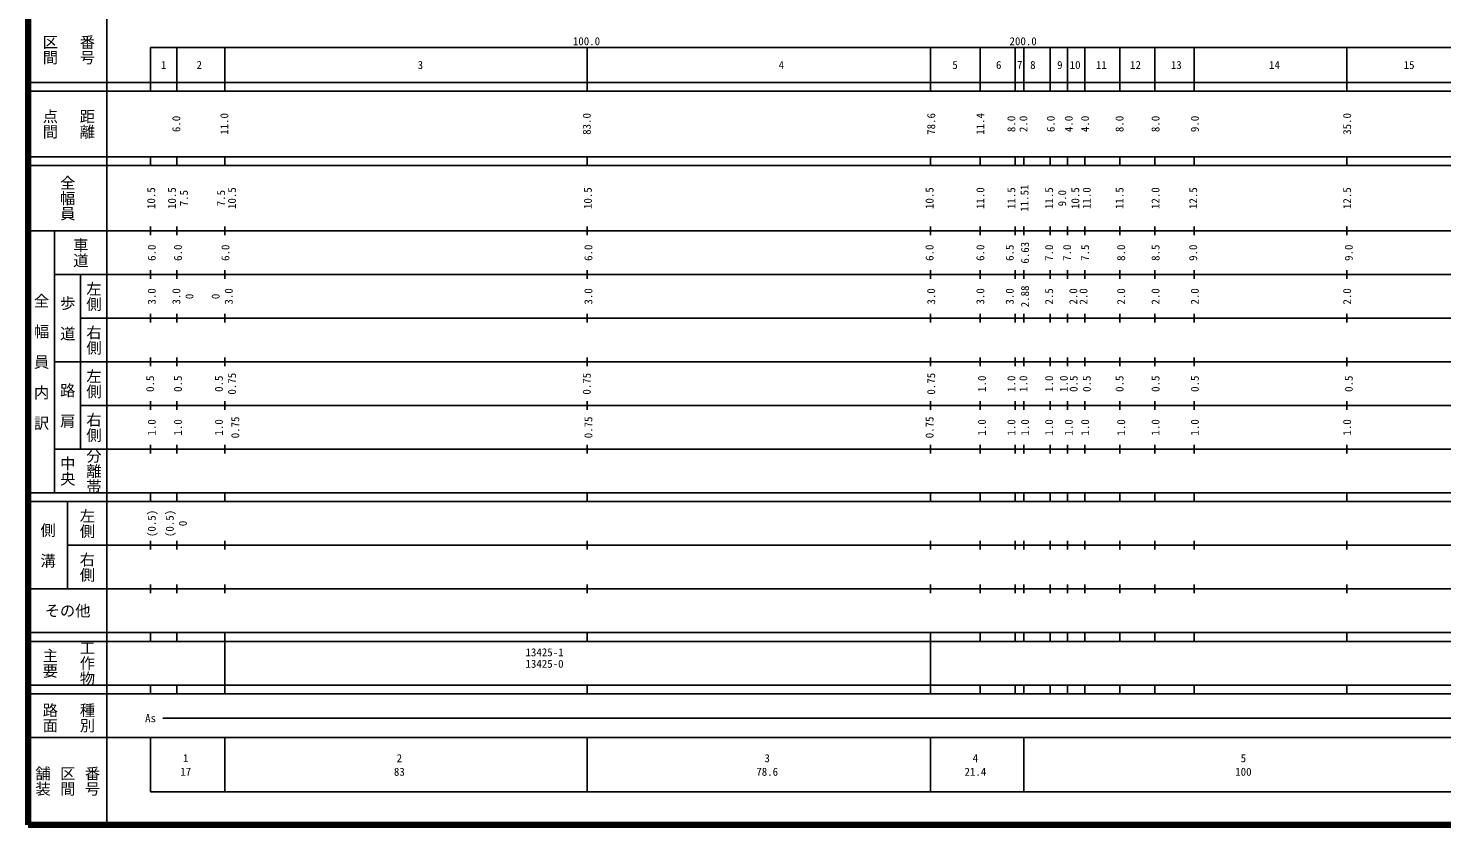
# Model space of a CAD drawing. Units: millimetres on the paper. Extents: x 40 to 680, y 20 to 380.
# Drawn here: x 40 to 363.7, y 20 to 202.4 of the extents above; entities that cross this region are included whole.
import ezdxf
from ezdxf.enums import TextEntityAlignment as Align

# ---------------------------------------------------------------- set-up
doc = ezdxf.new("R2010")
doc.units = ezdxf.units.MM
doc.layers.add('M-TTL', color=2, linetype='Continuous', lineweight=140)
doc.layers.add('M-TTL-BAND', color=7, linetype='Continuous', lineweight=25)
doc.styles.add('@ＭＳ ゴシック', font='')
doc.styles.add('ＭＳ ゴシック', font='')
doc.styles.get('@ＭＳ ゴシック').set_extended_font_data('@MS Gothic')
doc.styles.get('ＭＳ ゴシック').set_extended_font_data('MS Gothic')

msp = doc.modelspace()

# ---------------------------------------------------------------- linework, layer by layer
at = {"layer": 'M-TTL'}
for p, q in [((40, 380), (40, 20)), ((40, 20), (680, 20))]:
    msp.add_line(p, q, dxfattribs=at)
at = {"layer": 'M-TTL-BAND'}
for p, q in [((58, 370), (58, 20)), ((68, 198), (579, 198)), ((68, 198), (68, 188)), ((74, 188), (74, 198)), ((85, 188), (85, 198)), ((168, 198), (168, 188)), ((246.6, 188), (246.6, 198)), ((258, 188), (258, 198)), ((266, 188), (266, 198)), ((268, 198), (268, 188)), ((274, 188), (274, 198)), ((278, 188), (278, 198)), ((282, 188), (282, 198)), ((290, 188), (290, 198)), ((298, 188), (298, 198)), ((307, 188), (307, 198)), ((342, 188), (342, 198)), ((40, 190), (579, 190)), ((40, 188), (579, 188)), ((40, 173), (579, 173)), ((68, 171), (68, 173)), ((68, 171), (68, 173)), ((74, 171), (74, 173)), ((85, 171), (85, 173)), ((168, 171), (168, 173)), ((168, 171), (168, 173)), ((246.6, 171), (246.6, 173)), ((258, 171), (258, 173)), ((266, 171), (266, 173)), ((268, 171), (268, 173)), ((268, 171), (268, 173)), ((274, 171), (274, 173)), ((278, 171), (278, 173)), ((282, 171), (282, 173)), ((290, 171), (290, 173)), ((298, 171), (298, 173)), ((307, 171), (307, 173)), ((342, 171), (342, 173)), ((40, 171), (579, 171)), ((40, 156), (579, 156)), ((46, 96), (46, 156)), ((68, 155), (68, 157)), ((68, 155), (68, 157)), ((74, 155), (74, 157)), ((85, 155), (85, 157)), ((168, 155), (168, 157)), ((168, 155), (168, 157)), ((246.6, 155), (246.6, 157)), ((258, 155), (258, 157)), ((266, 155), (266, 157)), ((268, 155), (268, 157)), ((268, 155), (268, 157)), ((274, 155), (274, 157)), ((278, 155), (278, 157)), ((282, 155), (282, 157)), ((290, 155), (290, 157)), ((298, 155), (298, 157)), ((307, 155), (307, 157)), ((342, 155), (342, 157)), ((46, 146), (579, 146)), ((52, 146), (52, 106)), ((68, 145), (68, 147)), ((68, 145), (68, 147)), ((74, 145), (74, 147)), ((85, 145), (85, 147)), ((168, 145), (168, 147)), ((168, 145), (168, 147)), ((246.6, 145), (246.6, 147)), ((258, 145), (258, 147)), ((266, 145), (266, 147)), ((268, 145), (268, 147)), ((268, 145), (268, 147)), ((274, 145), (274, 147)), ((278, 145), (278, 147)), ((282, 145), (282, 147)), ((290, 145), (290, 147)), ((298, 145), (298, 147)), ((307, 145), (307, 147)), ((342, 145), (342, 147)), ((52, 136), (579, 136)), ((68, 135), (68, 137)), ((68, 135), (68, 137)), ((74, 135), (74, 137)), ((85, 135), (85, 137)), ((168, 135), (168, 137)), ((168, 135), (168, 137)), ((246.6, 135), (246.6, 137)), ((258, 135), (258, 137)), ((266, 135), (266, 137)), ((268, 135), (268, 137)), ((268, 135), (268, 137)), ((274, 135), (274, 137)), ((278, 135), (278, 137)), ((282, 135), (282, 137)), ((290, 135), (290, 137)), ((298, 135), (298, 137)), ((307, 135), (307, 137)), ((342, 135), (342, 137)), ((68, 125), (68, 127)), ((68, 125), (68, 127)), ((74, 125), (74, 127)), ((85, 125), (85, 127)), ((168, 125), (168, 127)), ((168, 125), (168, 127)), ((246.6, 125), (246.6, 127)), ((258, 125), (258, 127)), ((266, 125), (266, 127)), ((268, 125), (268, 127)), ((268, 125), (268, 127)), ((274, 125), (274, 127)), ((278, 125), (278, 127)), ((282, 125), (282, 127)), ((290, 125), (290, 127)), ((298, 125), (298, 127)), ((307, 125), (307, 127)), ((342, 125), (342, 127)), ((46, 126), (579, 126)), ((68, 115), (68, 117)), ((68, 115), (68, 117)), ((74, 115), (74, 117)), ((85, 115), (85, 117)), ((168, 115), (168, 117)), ((168, 115), (168, 117)), ((246.6, 115), (246.6, 117)), ((258, 115), (258, 117)), ((266, 115), (266, 117)), ((268, 115), (268, 117)), ((268, 115), (268, 117)), ((274, 115), (274, 117)), ((278, 115), (278, 117)), ((282, 115), (282, 117)), ((290, 115), (290, 117)), ((298, 115), (298, 117)), ((307, 115), (307, 117)), ((342, 115), (342, 117)), ((52, 116), (579, 116)), ((68, 105), (68, 107)), ((68, 105), (68, 107)), ((74, 105), (74, 107)), ((85, 105), (85, 107)), ((168, 105), (168, 107)), ((168, 105), (168, 107)), ((246.6, 105), (246.6, 107)), ((258, 105), (258, 107)), ((266, 105), (266, 107)), ((268, 105), (268, 107)), ((268, 105), (268, 107)), ((274, 105), (274, 107)), ((278, 105), (278, 107)), ((282, 105), (282, 107)), ((290, 105), (290, 107)), ((298, 105), (298, 107)), ((307, 105), (307, 107)), ((342, 105), (342, 107)), ((46, 106), (579, 106)), ((40, 96), (579, 96)), ((40, 94), (579, 94)), ((49, 94), (49, 74)), ((68, 94), (68, 96)), ((68, 94), (68, 96)), ((74, 94), (74, 96)), ((85, 94), (85, 96)), ((168, 94), (168, 96)), ((168, 94), (168, 96)), ((246.6, 94), (246.6, 96)), ((258, 94), (258, 96)), ((266, 94), (266, 96)), ((268, 94), (268, 96)), ((268, 94), (268, 96)), ((274, 94), (274, 96)), ((278, 94), (278, 96)), ((282, 94), (282, 96)), ((290, 94), (290, 96)), ((298, 94), (298, 96)), ((307, 94), (307, 96)), ((342, 94), (342, 96)), ((68, 83), (68, 85)), ((68, 83), (68, 85)), ((74, 83), (74, 85)), ((85, 83), (85, 85)), ((168, 83), (168, 85)), ((168, 83), (168, 85)), ((246.6, 83), (246.6, 85)), ((258, 83), (258, 85)), ((266, 83), (266, 85)), ((268, 83), (268, 85)), ((268, 83), (268, 85)), ((274, 83), (274, 85)), ((278, 83), (278, 85)), ((282, 83), (282, 85)), ((290, 83), (290, 85)), ((298, 83), (298, 85)), ((307, 83), (307, 85)), ((342, 83), (342, 85)), ((49, 84), (579, 84)), ((68, 73), (68, 75)), ((68, 73), (68, 75)), ((74, 73), (74, 75)), ((85, 73), (85, 75)), ((168, 73), (168, 75)), ((168, 73), (168, 75)), ((246.6, 73), (246.6, 75)), ((258, 73), (258, 75)), ((266, 73), (266, 75)), ((268, 73), (268, 75)), ((268, 73), (268, 75)), ((274, 73), (274, 75)), ((278, 73), (278, 75)), ((282, 73), (282, 75)), ((290, 73), (290, 75)), ((298, 73), (298, 75)), ((307, 73), (307, 75)), ((342, 73), (342, 75)), ((40, 74), (579, 74)), ((40, 64), (579, 64)), ((40, 62), (579, 62)), ((68, 62), (68, 64)), ((68, 62), (68, 64)), ((74, 62), (74, 64)), ((85, 52), (85, 64)), ((168, 62), (168, 64)), ((168, 62), (168, 64)), ((246.6, 52), (246.6, 64)), ((258, 62), (258, 64)), ((266, 62), (266, 64)), ((268, 62), (268, 64)), ((268, 62), (268, 64)), ((274, 62), (274, 64)), ((278, 62), (278, 64)), ((282, 62), (282, 64)), ((290, 62), (290, 64)), ((298, 62), (298, 64)), ((307, 62), (307, 64)), ((342, 62), (342, 64)), ((40, 52), (579, 52)), ((68, 50), (68, 52)), ((68, 50), (68, 52)), ((74, 50), (74, 52)), ((85, 50), (85, 52)), ((168, 50), (168, 52)), ((168, 50), (168, 52)), ((246.6, 50), (246.6, 52)), ((258, 50), (258, 52)), ((266, 50), (266, 52)), ((268, 50), (268, 52)), ((268, 50), (268, 52)), ((274, 50), (274, 52)), ((278, 50), (278, 52)), ((282, 50), (282, 52)), ((290, 50), (290, 52)), ((298, 50), (298, 52)), ((307, 50), (307, 52)), ((342, 50), (342, 52)), ((40, 50), (579, 50)), ((70.805, 44.406), (553.666, 44.406)), ((40, 40), (579, 40)), ((68, 40), (68, 27.5)), ((85, 40), (85, 27.5)), ((168, 40), (168, 27.5)), ((246.6, 40), (246.6, 27.5)), ((268, 40), (268, 27.5)), ((68, 27.5), (579, 27.5))]:
    msp.add_line(p, q, dxfattribs=at)

# ---------------------------------------------------------------- texts
for s, height, rotation, style, p in [('番号', 2.566, 270, '@ＭＳ ゴシック', (53.5, 197.5)), ('区間', 2.566, 270, '@ＭＳ ゴシック', (45, 197.5)), ('点間', 2.566, 270, '@ＭＳ ゴシック', (45, 180.5)), ('距離', 2.566, 270, '@ＭＳ ゴシック', (53.5, 180.5)), ('6.0', 1.833, 90, 'ＭＳ ゴシック', (73.898, 180.5)), ('11.0', 1.833, 90, 'ＭＳ ゴシック', (84.898, 180.5)), ('83.0', 1.833, 90, 'ＭＳ ゴシック', (167.898, 180.5)), ('78.6', 1.833, 90, 'ＭＳ ゴシック', (246.779, 180.5)), ('11.4', 1.833, 90, 'ＭＳ ゴシック', (258.03, 180.5)), ('8.0', 1.833, 90, 'ＭＳ ゴシック', (265.141, 180.5)), ('2.0', 1.833, 90, 'ＭＳ ゴシック', (267.898, 180.5)), ('6.0', 1.833, 90, 'ＭＳ ゴシック', (274.155, 180.5)), ('4.0', 1.833, 90, 'ＭＳ ゴシック', (278.28, 180.5)), ('4.0', 1.833, 90, 'ＭＳ ゴシック', (282.031, 180.5)), ('8.0', 1.833, 90, 'ＭＳ ゴシック', (289.906, 180.5)), ('8.0', 1.833, 90, 'ＭＳ ゴシック', (298.156, 180.5)), ('9.0', 1.833, 90, 'ＭＳ ゴシック', (307.157, 180.5)), ('35.0', 1.833, 90, 'ＭＳ ゴシック', (342.033, 180.5)), ('全幅員', 2.566, 270, '@ＭＳ ゴシック', (49, 163.5)), ('10.5', 1.833, 90, 'ＭＳ ゴシック', (68.148, 163.5)), ('10.5', 1.833, 90, 'ＭＳ ゴシック', (72.898, 163.5)), ('7.5', 1.833, 90, 'ＭＳ ゴシック', (75.648, 163.5)), ('7.5', 1.833, 90, 'ＭＳ ゴシック', (84.148, 163.5)), ('10.5', 1.833, 90, 'ＭＳ ゴシック', (86.649, 163.5)), ('10.5', 1.833, 90, 'ＭＳ ゴシック', (168.148, 163.5)), ('10.5', 1.833, 90, 'ＭＳ ゴシック', (246.404, 163.5)), ('11.0', 1.833, 90, 'ＭＳ ゴシック', (258.03, 163.5)), ('11.5', 1.833, 90, 'ＭＳ ゴシック', (265.141, 163.5)), ('11.51', 1.833, 90, 'ＭＳ ゴシック', (268.148, 163.5)), ('11.5', 1.833, 90, 'ＭＳ ゴシック', (273.78, 163.5)), ('9.0', 1.833, 90, 'ＭＳ ゴシック', (276.78, 163.5)), ('10.5', 1.833, 90, 'ＭＳ ゴシック', (279.781, 163.5)), ('11.0', 1.833, 90, 'ＭＳ ゴシック', (282.406, 163.5)), ('11.5', 1.833, 90, 'ＭＳ ゴシック', (289.906, 163.5)), ('12.0', 1.833, 90, 'ＭＳ ゴシック', (298.156, 163.5)), ('12.5', 1.833, 90, 'ＭＳ ゴシック', (306.782, 163.5)), ('12.5', 1.833, 90, 'ＭＳ ゴシック', (342.033, 163.5)), ('車道', 2.566, 270, '@ＭＳ ゴシック', (52, 151)), ('6.0', 1.833, 90, 'ＭＳ ゴシック', (68.273, 151)), ('6.0', 1.833, 90, 'ＭＳ ゴシック', (74.273, 151)), ('6.0', 1.833, 90, 'ＭＳ ゴシック', (85.148, 151)), ('6.0', 1.833, 90, 'ＭＳ ゴシック', (168.273, 151)), ('6.0', 1.833, 90, 'ＭＳ ゴシック', (246.404, 151)), ('6.0', 1.833, 90, 'ＭＳ ゴシック', (258.03, 151)), ('6.5', 1.833, 90, 'ＭＳ ゴシック', (264.766, 151)), ('6.63', 1.833, 90, 'ＭＳ ゴシック', (268.273, 151)), ('7.0', 1.833, 90, 'ＭＳ ゴシック', (273.78, 151)), ('7.0', 1.833, 90, 'ＭＳ ゴシック', (277.905, 151)), ('7.5', 1.833, 90, 'ＭＳ ゴシック', (282.031, 151)), ('8.0', 1.833, 90, 'ＭＳ ゴシック', (290.281, 151)), ('8.5', 1.833, 90, 'ＭＳ ゴシック', (298.156, 151)), ('9.0', 1.833, 90, 'ＭＳ ゴシック', (306.782, 151)), ('9.0', 1.833, 90, 'ＭＳ ゴシック', (342.408, 151)), ('左側', 2.566, 270, '@ＭＳ ゴシック', (55, 141)), ('3.0', 1.833, 90, 'ＭＳ ゴシック', (68.273, 141)), ('3.0', 1.833, 90, 'ＭＳ ゴシック', (73.898, 141)), ('3.0', 1.833, 90, 'ＭＳ ゴシック', (85.898, 141)), ('3.0', 1.833, 90, 'ＭＳ ゴシック', (168.273, 141)), ('3.0', 1.833, 90, 'ＭＳ ゴシック', (246.779, 141)), ('3.0', 1.833, 90, 'ＭＳ ゴシック', (258.03, 141)), ('3.0', 1.833, 90, 'ＭＳ ゴシック', (264.766, 141)), ('2.88', 1.833, 90, 'ＭＳ ゴシック', (268.273, 141)), ('2.5', 1.833, 90, 'ＭＳ ゴシック', (273.78, 141)), ('2.0', 1.833, 90, 'ＭＳ ゴシック', (279.322, 141)), ('2.0', 1.833, 90, 'ＭＳ ゴシック', (281.656, 141)), ('2.0', 1.833, 90, 'ＭＳ ゴシック', (290.281, 141)), ('2.0', 1.833, 90, 'ＭＳ ゴシック', (298.156, 141)), ('2.0', 1.833, 90, 'ＭＳ ゴシック', (307.157, 141)), ('2.0', 1.833, 90, 'ＭＳ ゴシック', (342.033, 141)), ('全\u3000幅\u3000員\u3000内\u3000訳', 2.566, 270, '@ＭＳ ゴシック', (43, 126)), ('歩\u3000道', 2.566, 270, '@ＭＳ ゴシック', (49, 136)), ('0', 1.833, 90, 'ＭＳ ゴシック', (76.898, 141)), ('0', 1.833, 90, 'ＭＳ ゴシック', (82.898, 141)), ('右側', 2.566, 270, '@ＭＳ ゴシック', (55, 131)), ('左側', 2.566, 270, '@ＭＳ ゴシック', (55, 121)), ('0.75', 1.833, 90, 'ＭＳ ゴシック', (86.649, 121)), ('0.75', 1.833, 90, 'ＭＳ ゴシック', (167.898, 121)), ('0.75', 1.833, 90, 'ＭＳ ゴシック', (246.779, 121)), ('路\u3000肩', 2.566, 270, '@ＭＳ ゴシック', (49, 116)), ('0.5', 1.833, 90, 'ＭＳ ゴシック', (67.898, 121)), ('0.5', 1.833, 90, 'ＭＳ ゴシック', (74.273, 121)), ('0.5', 1.833, 90, 'ＭＳ ゴシック', (83.648, 121)), ('1.0', 1.833, 90, 'ＭＳ ゴシック', (258.405, 121)), ('1.0', 1.833, 90, 'ＭＳ ゴシック', (265.141, 121)), ('1.0', 1.833, 90, 'ＭＳ ゴシック', (267.898, 121)), ('1.0', 1.833, 90, 'ＭＳ ゴシック', (273.78, 121)), ('1.0', 1.833, 90, 'ＭＳ ゴシック', (277.155, 121)), ('0.5', 1.833, 90, 'ＭＳ ゴシック', (279.406, 121)), ('0.5', 1.833, 90, 'ＭＳ ゴシック', (282.406, 121)), ('0.5', 1.833, 90, 'ＭＳ ゴシック', (289.906, 121)), ('0.5', 1.833, 90, 'ＭＳ ゴシック', (298.156, 121)), ('0.5', 1.833, 90, 'ＭＳ ゴシック', (307.157, 121)), ('0.5', 1.833, 90, 'ＭＳ ゴシック', (342.408, 121)), ('右側', 2.566, 270, '@ＭＳ ゴシック', (55, 111)), ('0.75', 1.833, 90, 'ＭＳ ゴシック', (87.399, 111)), ('0.75', 1.833, 90, 'ＭＳ ゴシック', (168.273, 111)), ('0.75', 1.833, 90, 'ＭＳ ゴシック', (246.404, 111)), ('1.0', 1.833, 90, 'ＭＳ ゴシック', (68.273, 111)), ('1.0', 1.833, 90, 'ＭＳ ゴシック', (74.273, 111)), ('1.0', 1.833, 90, 'ＭＳ ゴシック', (83.648, 111)), ('1.0', 1.833, 90, 'ＭＳ ゴシック', (258.405, 111)), ('1.0', 1.833, 90, 'ＭＳ ゴシック', (265.141, 111)), ('1.0', 1.833, 90, 'ＭＳ ゴシック', (268.273, 111)), ('1.0', 1.833, 90, 'ＭＳ ゴシック', (273.78, 111)), ('1.0', 1.833, 90, 'ＭＳ ゴシック', (278.28, 111)), ('1.0', 1.833, 90, 'ＭＳ ゴシック', (282.031, 111)), ('1.0', 1.833, 90, 'ＭＳ ゴシック', (290.281, 111)), ('1.0', 1.833, 90, 'ＭＳ ゴシック', (298.156, 111)), ('1.0', 1.833, 90, 'ＭＳ ゴシック', (307.157, 111)), ('1.0', 1.833, 90, 'ＭＳ ゴシック', (342.033, 111)), ('中央', 2.566, 270, '@ＭＳ ゴシック', (49, 101)), ('分離帯', 2.566, 270, '@ＭＳ ゴシック', (55, 101)), ('左側', 2.566, 270, '@ＭＳ ゴシック', (53.5, 89)), ('(0.5)', 1.833, 90, 'ＭＳ ゴシック', (68.273, 89)), ('(0.5)', 1.833, 90, 'ＭＳ ゴシック', (72.398, 89)), ('側\u3000溝', 2.566, 270, '@ＭＳ ゴシック', (44.5, 84)), ('0', 1.833, 90, 'ＭＳ ゴシック', (75.398, 89)), ('右側', 2.566, 270, '@ＭＳ ゴシック', (53.5, 79)), ('工作物', 2.566, 270, '@ＭＳ ゴシック', (53.5, 57)), ('主要', 2.566, 270, '@ＭＳ ゴシック', (45, 57)), ('路面', 2.566, 270, '@ＭＳ ゴシック', (45, 44.5)), ('種別', 2.566, 270, '@ＭＳ ゴシック', (53.5, 44.5)), ('舗装', 2.566, 270, '@ＭＳ ゴシック', (43.333, 30)), ('区間', 2.566, 270, '@ＭＳ ゴシック', (49, 30)), ('番号', 2.566, 270, '@ＭＳ ゴシック', (54.667, 30))]:
    msp.add_text(s, height=height, rotation=rotation, dxfattribs=dict(at, style=style)).set_placement(p, align=Align.MIDDLE_CENTER)
at = {"layer": 'M-TTL-BAND', "style": 'ＭＳ ゴシック'}
for s, height, p in [('100.0', 1.833, (167.844, 199.445)), ('200.0', 1.833, (267.844, 199.445)), ('1', 1.833, (70.989, 194)), ('2', 1.833, (79.156, 194)), ('3', 1.833, (129.812, 194)), ('4', 1.833, (212.47, 194)), ('5', 1.833, (252.248, 194)), ('6', 1.833, (262.249, 194)), ('7', 1.833, (267.066, 194.036)), ('8', 1.833, (270.082, 194)), ('9', 1.833, (276.249, 194)), ('10', 1.833, (279.749, 194)), ('11', 1.833, (285.749, 194)), ('12', 1.833, (293.583, 194)), ('13', 1.833, (302.917, 194)), ('14', 1.833, (325.418, 194)), ('15', 1.833, (356.244, 194)), ('その他', 2.566, (49, 69)), ('13425-1', 1.833, (158.23, 59.487)), ('13425-0', 1.833, (158.23, 56.862)), ('As', 1.833, (68.006, 44.406)), ('1', 1.833, (76.056, 35.257)), ('2', 1.833, (124.987, 35.238)), ('3', 1.833, (209.228, 35.238)), ('4', 1.833, (256.908, 35.238)), ('5', 1.833, (318.288, 35.238)), ('17', 1.833, (76.056, 32.15)), ('83', 1.833, (124.987, 32.131)), ('78.6', 1.833, (209.228, 32.131)), ('21.4', 1.833, (256.908, 32.131)), ('100', 1.833, (318.288, 32.131))]:
    msp.add_text(s, height=height, dxfattribs=at).set_placement(p, align=Align.MIDDLE_CENTER)

doc.saveas('drawing.dxf')
